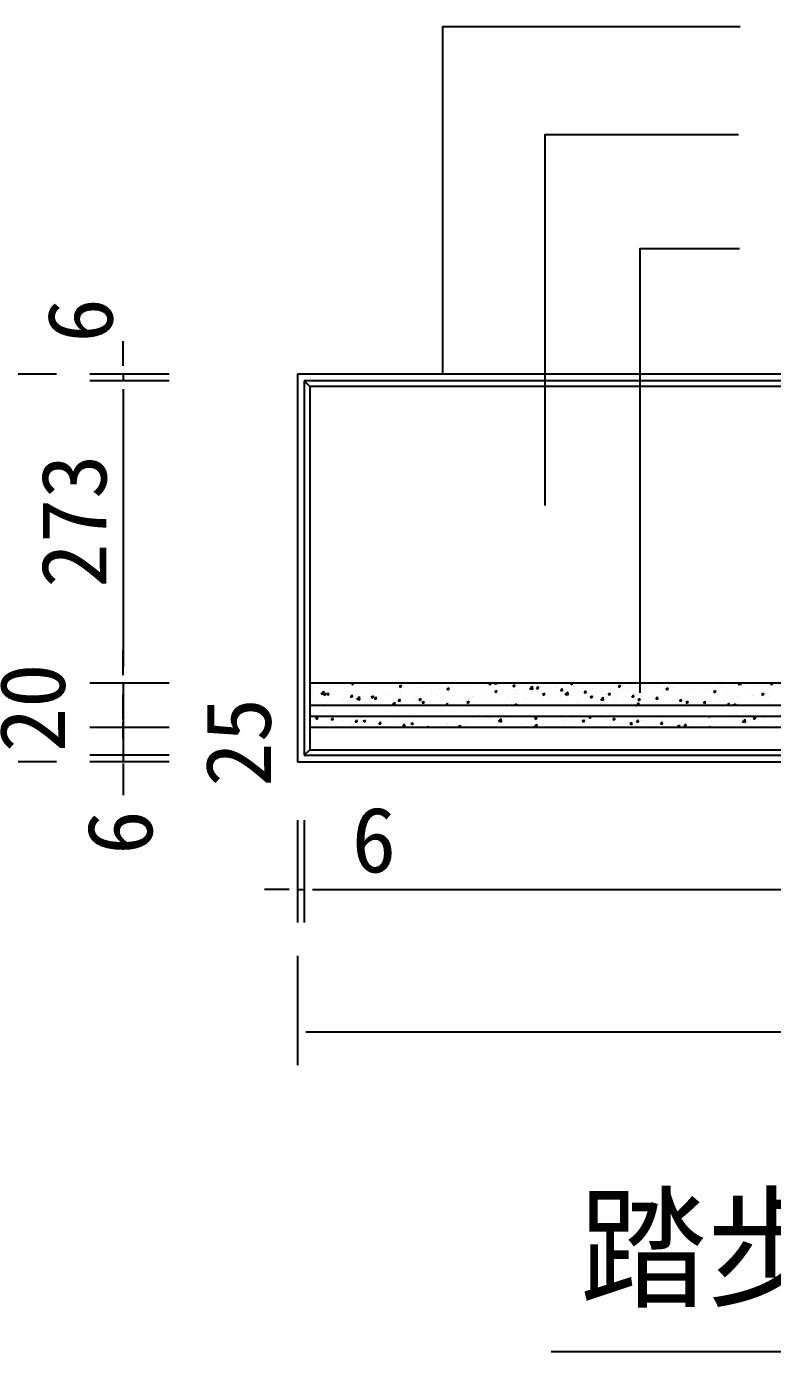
# Model space of a CAD drawing. Header units: metres. Extents: x 14945 to 17595, y 15171 to 18685.
# Drawn here: x 16643 to 16980, y 18067 to 18665 of the extents above; entities that cross this region are included whole.
import ezdxf

# ---------------------------------------------------------------- set-up
doc = ezdxf.new("R2010")
doc.units = ezdxf.units.M
for name, color, linetype in [('3', 3, 'Continuous'), ('BH', 3, 'Continuous'), ('DIM', 3, 'Continuous'), ('TEXT', 3, 'Continuous')]:
    doc.layers.add(name, color=color, linetype=linetype)

# ---------------------------------------------------------------- blocks, each defined once
blk = doc.blocks.new('_DOT')
at = {"color": 0, "linetype": 'ByBlock'}
blk.add_line((-0.5, 0), (-1, 0), dxfattribs=at)

msp = doc.modelspace()

# ---------------------------------------------------------------- linework, layer by layer
for p, q in [((16830.92, 18508.6), (16830.92, 18513.48)), ((16877.05, 18448.77), (16877.05, 18453.65)), ((16919.99, 18364.24), (16919.99, 18369.12))]:
    msp.add_line(p, q)
at = {"layer": '3'}
for p, q in [((17365.31, 18508), (16765.31, 18508)), ((16765.31, 18508), (16765.31, 18333)), ((16770.81, 18502.5), (16768.31, 18505)), ((17362.31, 18505), (16768.31, 18505)), ((16768.31, 18505), (16768.31, 18336)), ((17359.81, 18502.5), (16770.81, 18502.5)), ((16770.81, 18502.5), (16770.81, 18338.5)), ((17359.81, 18368.5), (16770.81, 18368.5)), ((17359.81, 18358.5), (16770.81, 18358.5)), ((17359.81, 18353.5), (16770.81, 18353.5)), ((17359.81, 18348.5), (16770.81, 18348.5)), ((16765.31, 18333), (17365.31, 18333)), ((16768.31, 18336), (16770.81, 18338.5)), ((16768.31, 18336), (17362.31, 18336)), ((16770.81, 18338.5), (17359.81, 18338.5))]:
    msp.add_line(p, q, dxfattribs=at)
at = {"layer": 'BH'}
for p, q in [((16771.66, 18364.3), (16771.66, 18364.3)), ((16772.09, 18365.6), (16772.09, 18365.6)), ((16772.33, 18366.46), (16772.33, 18366.46)), ((16773.04, 18363.94), (16773.04, 18363.94)), ((16776.02, 18363.8), (16777.19, 18365.02)), ((16776.02, 18363.8), (16777.35, 18363.59)), ((16776.79, 18364.43), (16776.79, 18364.43)), ((16776.99, 18363.59), (16778.04, 18363.99)), ((16776.99, 18363.59), (16777.73, 18363.09)), ((16777.36, 18363.58), (16777.19, 18365.01)), ((16777.74, 18363.08), (16778.04, 18363.99)), ((16778.44, 18363.4), (16779.17, 18364.26)), ((16778.44, 18363.4), (16779.34, 18363.32)), ((16779.35, 18363.31), (16779.17, 18364.25)), ((16780.03, 18367.52), (16780.03, 18367.52)), ((16780.1, 18365.26), (16780.1, 18365.26)), ((16780.41, 18365.8), (16780.41, 18365.8)), ((16782.47, 18365.18), (16782.47, 18365.18)), ((16787.42, 18363.48), (16787.42, 18363.48)), ((16787.6, 18368.48), (16787.6, 18368.48)), ((16788.11, 18364.92), (16788.11, 18364.92)), ((16789.16, 18367.3), (16789.16, 18367.3)), ((16789.2, 18362.45), (16789.93, 18363.32)), ((16789.59, 18368.43), (16789.78, 18368.5)), ((16789.59, 18368.43), (16790.34, 18367.93)), ((16790.11, 18362.37), (16789.93, 18363.31)), ((16790.34, 18367.92), (16790.54, 18368.5)), ((16791.95, 18366.43), (16791.95, 18366.43)), ((16795.21, 18364.61), (16795.21, 18364.61)), ((16795.7, 18366.92), (16795.7, 18366.92)), ((16796.12, 18364.58), (16796.12, 18364.58)), ((16798.54, 18362.39), (16799.59, 18362.79)), ((16799.3, 18361.88), (16799.6, 18362.79)), ((16801.38, 18367.67), (16801.38, 18367.67)), ((16802.91, 18365.67), (16802.91, 18365.67)), ((16803.64, 18363.55), (16803.64, 18363.55)), ((16804.12, 18364.24), (16804.12, 18364.24)), ((16806.91, 18363), (16806.91, 18363)), ((16810.49, 18366.63), (16810.49, 18366.63)), ((16810.67, 18363.49), (16810.67, 18363.49)), ((16811.15, 18367.23), (16812.2, 18367.63)), ((16811.15, 18367.23), (16811.89, 18366.72)), ((16811.9, 18366.72), (16812.2, 18367.62)), ((16812.13, 18363.9), (16812.13, 18363.9)), ((16812.38, 18365.05), (16812.38, 18365.05)), ((16816.35, 18364.24), (16816.35, 18364.24)), ((16818.1, 18362.76), (16818.1, 18362.76)), ((16818.28, 18367.75), (16818.28, 18367.75)), ((16820.14, 18363.57), (16820.14, 18363.57)), ((16821.13, 18366.56), (16821.13, 18366.56)), ((16825.8, 18363.81), (16825.8, 18363.81)), ((16825.82, 18365.49), (16825.82, 18365.49)), ((16828.15, 18363.23), (16828.15, 18363.23)), ((16829.57, 18365.98), (16829.57, 18365.98)), ((16829.88, 18368.06), (16829.88, 18368.06)), ((16832.7, 18366.03), (16833.75, 18366.43)), ((16832.7, 18366.03), (16833.45, 18365.52)), ((16833.38, 18364.77), (16833.38, 18364.77)), ((16833.46, 18365.52), (16833.76, 18366.42)), ((16835.26, 18366.73), (16835.26, 18366.73)), ((16836.15, 18362.89), (16836.15, 18362.89)), ((16841.17, 18365.9), (16841.17, 18365.9)), ((16842.3, 18368.5), (16842.3, 18368.5)), ((16844.73, 18367.98), (16844.73, 18367.98)), ((16848.48, 18368.47), (16848.48, 18368.47)), ((16848.87, 18366.95), (16848.87, 18366.95)), ((16850.22, 18363.3), (16850.22, 18363.3)), ((16850.31, 18368.16), (16850.31, 18368.16)), ((16851.68, 18368.09), (16852.02, 18368.5)), ((16851.68, 18368.09), (16852.57, 18368.01)), ((16852.58, 18368), (16852.49, 18368.5)), ((16854.07, 18368.48), (16854.09, 18368.5)), ((16854.07, 18368.48), (16855.41, 18368.27)), ((16854.26, 18364.82), (16855.31, 18365.23)), ((16854.26, 18364.82), (16855.01, 18364.32)), ((16855.01, 18364.31), (16855.32, 18365.22)), ((16855.41, 18368.27), (16855.39, 18368.5)), ((16855.5, 18363.61), (16855.5, 18363.61)), ((16856.26, 18362.92), (16856.26, 18362.92)), ((16856.45, 18367.91), (16856.45, 18367.91)), ((16858.32, 18367.82), (16858.32, 18367.82)), ((16859.69, 18364.55), (16859.69, 18364.55)), ((16862.43, 18367.15), (16863.16, 18368.01)), ((16862.43, 18367.15), (16863.33, 18367.07)), ((16863.34, 18367.06), (16863.16, 18368)), ((16863.45, 18365.05), (16863.45, 18365.05)), ((16864.06, 18364.05), (16864.06, 18364.05)), ((16864.25, 18365.11), (16864.25, 18365.11)), ((16866.32, 18367.48), (16866.32, 18367.48)), ((16869.13, 18365.79), (16869.13, 18365.79)), ((16870.08, 18366), (16871.25, 18367.21)), ((16870.08, 18366), (16871.41, 18365.79)), ((16871.42, 18365.78), (16871.26, 18367.21)), ((16871.76, 18365.1), (16871.76, 18365.1)), ((16873, 18366.62), (16873, 18366.62)), ((16873.19, 18366.21), (16873.92, 18367.07)), ((16873.19, 18366.21), (16874.09, 18366.13)), ((16874.1, 18366.12), (16873.92, 18367.06)), ((16874.33, 18367.15), (16874.33, 18367.15)), ((16875.82, 18363.62), (16876.87, 18364.03)), ((16875.82, 18363.62), (16876.56, 18363.12)), ((16876.57, 18363.11), (16876.87, 18364.02)), ((16876.59, 18363.32), (16876.59, 18363.32)), ((16878.6, 18367.04), (16878.6, 18367.04)), ((16879.33, 18366.06), (16879.33, 18366.06)), ((16881.75, 18368.12), (16881.75, 18368.12)), ((16882.34, 18366.81), (16882.34, 18366.81)), ((16882.36, 18367.53), (16882.36, 18367.53)), ((16883.95, 18365.27), (16884.68, 18366.13)), ((16883.95, 18365.27), (16884.85, 18365.19)), ((16884.86, 18365.18), (16884.68, 18366.12)), ((16885.34, 18364.82), (16885.34, 18364.82)), ((16886.09, 18363.51), (16887.26, 18364.73)), ((16886.09, 18363.51), (16887.42, 18363.31)), ((16887.12, 18367.19), (16887.12, 18367.19)), ((16887.18, 18368.48), (16887.18, 18368.48)), ((16887.43, 18363.3), (16887.26, 18364.72)), ((16888.04, 18368.28), (16888.04, 18368.28)), ((16888.42, 18368.46), (16888.52, 18368.5)), ((16888.42, 18368.46), (16889.17, 18367.96)), ((16889.17, 18367.95), (16889.36, 18368.5)), ((16890.34, 18366.47), (16890.34, 18366.47)), ((16893.56, 18363.61), (16893.56, 18363.61)), ((16894.09, 18366.33), (16894.09, 18366.33)), ((16894.64, 18363.25), (16894.64, 18363.25)), ((16894.71, 18364.32), (16895.43, 18365.19)), ((16894.71, 18364.32), (16895.61, 18364.25)), ((16894.83, 18368.24), (16894.83, 18368.24)), ((16895.19, 18368.15), (16895.19, 18368.15)), ((16895.62, 18364.24), (16895.44, 18365.18)), ((16897.32, 18364.11), (16897.32, 18364.11)), ((16897.37, 18362.42), (16898.42, 18362.82)), ((16898.13, 18361.91), (16898.43, 18362.82)), ((16898.35, 18366.13), (16898.35, 18366.13)), ((16902.22, 18364.21), (16902.22, 18364.21)), ((16902.84, 18367.83), (16902.84, 18367.83)), ((16903, 18364.86), (16903, 18364.86)), ((16903.2, 18367.81), (16903.2, 18367.81)), ((16905.47, 18363.38), (16906.19, 18364.25)), ((16905.47, 18363.38), (16906.37, 18363.3)), ((16906.37, 18363.3), (16906.2, 18364.24)), ((16906.36, 18365.79), (16906.36, 18365.79)), ((16909.98, 18367.26), (16911.03, 18367.66)), ((16909.98, 18367.26), (16910.72, 18366.76)), ((16910.01, 18365.33), (16910.01, 18365.33)), ((16910.73, 18366.75), (16911.04, 18367.66)), ((16911.2, 18367.47), (16911.2, 18367.47)), ((16912.47, 18366.1), (16912.47, 18366.1)), ((16914.37, 18365.45), (16914.37, 18365.45)), ((16916.23, 18366.6), (16916.23, 18366.6)), ((16916.23, 18362.44), (16916.95, 18363.3)), ((16917.13, 18362.36), (16916.96, 18363.3)), ((16917.31, 18364.08), (16917.31, 18364.08)), ((16917.71, 18366.39), (16917.71, 18366.39)), ((16919.21, 18367.13), (16919.21, 18367.13)), ((16921.91, 18367.35), (16921.91, 18367.35)), ((16922.37, 18365.12), (16922.37, 18365.12)), ((16925.29, 18367.35), (16925.29, 18367.35)), ((16926.06, 18365.58), (16926.06, 18365.58)), ((16927.22, 18366.79), (16927.22, 18366.79)), ((16927.44, 18362.68), (16927.44, 18362.68)), ((16930.38, 18364.78), (16930.38, 18364.78)), ((16931.19, 18363.17), (16931.19, 18363.17)), ((16931.53, 18366.06), (16932.58, 18366.46)), ((16931.53, 18366.06), (16932.28, 18365.56)), ((16932.29, 18365.55), (16932.59, 18366.45)), ((16932.9, 18363.48), (16932.9, 18363.48)), ((16933.08, 18368.48), (16933.08, 18368.48)), ((16934.81, 18367.08), (16934.81, 18367.08)), ((16935.23, 18366.45), (16935.23, 18366.45)), ((16936.87, 18363.92), (16936.87, 18363.92)), ((16938.39, 18364.44), (16938.39, 18364.44)), ((16940.6, 18364.54), (16940.6, 18364.54)), ((16943.23, 18366.12), (16943.23, 18366.12)), ((16946.35, 18365.17), (16946.35, 18365.17)), ((16946.4, 18364.1), (16946.4, 18364.1)), ((16948.18, 18365.5), (16948.18, 18365.5)), ((16950.1, 18365.66), (16950.1, 18365.66)), ((16951.24, 18365.78), (16951.24, 18365.78)), ((16953.09, 18364.86), (16954.14, 18365.26)), ((16953.09, 18364.86), (16953.84, 18364.35)), ((16953.84, 18364.35), (16954.15, 18365.25)), ((16954.4, 18363.76), (16954.4, 18363.76)), ((16955.78, 18366.41), (16955.78, 18366.41)), ((16955.97, 18366.62), (16955.97, 18366.62)), ((16959.25, 18365.44), (16959.25, 18365.44)), ((16960.43, 18362.64), (16960.43, 18362.64)), ((16962.41, 18363.42), (16962.41, 18363.42)), ((16963.49, 18362.69), (16963.49, 18362.69)), ((16963.67, 18367.68), (16963.67, 18367.68)), ((16964.14, 18368.19), (16964.44, 18368.5)), ((16964.14, 18368.19), (16965.48, 18367.99)), ((16965.26, 18367.66), (16965.26, 18367.66)), ((16965.48, 18367.98), (16965.42, 18368.5)), ((16967.26, 18365.1), (16967.26, 18365.1)), ((16969.01, 18368.15), (16969.01, 18368.15)), ((16969.18, 18364.14), (16969.18, 18364.14)), ((16970.42, 18363.09), (16970.42, 18363.09)), ((16970.75, 18362.98), (16970.75, 18362.98)), ((16971.06, 18363.65), (16971.06, 18363.65)), ((16974.65, 18363.66), (16975.7, 18364.06)), ((16974.65, 18363.66), (16975.39, 18363.15)), ((16975.26, 18364.76), (16975.26, 18364.76)), ((16975.4, 18363.15), (16975.71, 18364.05)), ((16977.93, 18365.64), (16977.93, 18365.64)), ((16978.43, 18362.75), (16978.43, 18362.75)), ((16978.7, 18368.08), (16979.06, 18368.5)), ((16978.7, 18368.08), (16979.6, 18368)), ((16978.85, 18364.77), (16978.85, 18364.77)), ((16979.61, 18367.99), (16979.51, 18368.5)), ((16772.14, 18361.47), (16772.14, 18361.47)), ((16772.85, 18358.51), (16772.85, 18358.51)), ((16777.39, 18359.05), (16777.39, 18359.05)), ((16778.53, 18359.26), (16778.53, 18359.26)), ((16779.85, 18362.52), (16779.85, 18362.52)), ((16786.14, 18360.55), (16786.14, 18360.55)), ((16788, 18360.51), (16788, 18360.51)), ((16789.2, 18362.45), (16790.1, 18362.38)), ((16791.76, 18361), (16791.76, 18361)), ((16792.03, 18361.32), (16793.19, 18362.53)), ((16792.03, 18361.32), (16793.36, 18361.11)), ((16793.37, 18361.1), (16793.2, 18362.53)), ((16794.89, 18362.05), (16794.89, 18362.05)), ((16795.03, 18359.62), (16795.03, 18359.62)), ((16797.44, 18361.75), (16797.44, 18361.75)), ((16798.54, 18362.39), (16799.29, 18361.89)), ((16799.96, 18361.51), (16800.69, 18362.38)), ((16799.96, 18361.51), (16800.86, 18361.43)), ((16800.87, 18361.43), (16800.69, 18362.37)), ((16802.73, 18360.67), (16802.73, 18360.67)), ((16808.03, 18358.83), (16809.2, 18360.05)), ((16808.03, 18358.83), (16809.37, 18358.63)), ((16809.38, 18358.62), (16809.21, 18360.04)), ((16810.31, 18361.63), (16810.31, 18361.63)), ((16810.72, 18360.57), (16811.44, 18361.43)), ((16810.72, 18360.57), (16811.62, 18360.49)), ((16811.63, 18360.49), (16811.45, 18361.43)), ((16820.1, 18361.19), (16821.15, 18361.59)), ((16820.1, 18361.19), (16820.85, 18360.68)), ((16820.85, 18360.68), (16821.16, 18361.58)), ((16821.48, 18359.63), (16822.2, 18360.49)), ((16821.48, 18359.63), (16822.38, 18359.55)), ((16821.87, 18359.57), (16821.87, 18359.57)), ((16822.38, 18359.55), (16822.21, 18360.49)), ((16825.62, 18358.82), (16825.62, 18358.82)), ((16825.63, 18360.07), (16825.63, 18360.07)), ((16829.26, 18359.11), (16829.26, 18359.11)), ((16831.31, 18360.81), (16831.31, 18360.81)), ((16832.24, 18358.69), (16832.96, 18359.55)), ((16832.24, 18358.69), (16833.14, 18358.61)), ((16833.14, 18358.6), (16832.97, 18359.54)), ((16833.2, 18359.78), (16833.2, 18359.78)), ((16838.01, 18360.61), (16838.01, 18360.61)), ((16840.78, 18362.06), (16840.78, 18362.06)), ((16840.99, 18360.9), (16840.99, 18360.9)), ((16841.66, 18359.99), (16842.71, 18360.39)), ((16841.66, 18359.99), (16842.4, 18359.48)), ((16842.41, 18359.48), (16842.71, 18360.38)), ((16843.63, 18358.5), (16843.72, 18358.61)), ((16843.75, 18358.5), (16843.73, 18358.6)), ((16844.16, 18362.55), (16844.16, 18362.55)), ((16844.54, 18362.56), (16844.54, 18362.56)), ((16846.76, 18362.11), (16846.76, 18362.11)), ((16848.69, 18361.96), (16848.69, 18361.96)), ((16850.35, 18358.82), (16850.35, 18358.82)), ((16852.17, 18362.21), (16852.17, 18362.21)), ((16855.75, 18358.63), (16855.75, 18358.63)), ((16859.1, 18360.32), (16859.1, 18360.32)), ((16859.5, 18359.13), (16859.5, 18359.13)), ((16860.18, 18361.87), (16860.18, 18361.87)), ((16863.21, 18358.79), (16864.26, 18359.19)), ((16863.21, 18358.79), (16863.64, 18358.5)), ((16863.87, 18359.05), (16863.87, 18359.05)), ((16864.04, 18358.5), (16864.27, 18359.18)), ((16865.18, 18359.88), (16865.18, 18359.88)), ((16867.85, 18361.82), (16867.85, 18361.82)), ((16868.18, 18361.54), (16868.18, 18361.54)), ((16871.57, 18360.11), (16871.57, 18360.11)), ((16874.66, 18361.12), (16874.66, 18361.12)), ((16876.19, 18361.2), (16876.19, 18361.2)), ((16878.41, 18361.62), (16878.41, 18361.62)), ((16879.15, 18361.07), (16879.15, 18361.07)), ((16884.09, 18362.37), (16884.09, 18362.37)), ((16884.2, 18360.86), (16884.2, 18360.86)), ((16886.94, 18362.19), (16886.94, 18362.19)), ((16891.07, 18359.57), (16891.07, 18359.57)), ((16892.21, 18360.52), (16892.21, 18360.52)), ((16897.37, 18362.42), (16898.12, 18361.92)), ((16899.06, 18358.94), (16899.06, 18358.94)), ((16899.82, 18361.08), (16899.82, 18361.08)), ((16900.21, 18360.18), (16900.21, 18360.18)), ((16902.04, 18359.22), (16902.04, 18359.22)), ((16902.1, 18361.03), (16903.27, 18362.25)), ((16902.1, 18361.03), (16903.43, 18360.82)), ((16903.44, 18360.82), (16903.27, 18362.24)), ((16908.22, 18359.84), (16908.22, 18359.84)), ((16908.53, 18360.19), (16908.53, 18360.19)), ((16908.56, 18362.58), (16908.56, 18362.58)), ((16909.83, 18360.34), (16909.83, 18360.34)), ((16912.28, 18360.68), (16912.28, 18360.68)), ((16916.23, 18362.44), (16917.13, 18362.36)), ((16916.23, 18359.51), (16916.23, 18359.51)), ((16917.53, 18361.4), (16917.53, 18361.4)), ((16917.96, 18361.43), (16917.96, 18361.43)), ((16918.11, 18358.55), (16919.27, 18359.77)), ((16918.11, 18358.55), (16918.41, 18358.5)), ((16918.93, 18361.22), (16919.98, 18361.62)), ((16918.93, 18361.22), (16919.68, 18360.72)), ((16919.43, 18358.5), (16919.28, 18359.76)), ((16919.68, 18360.71), (16919.99, 18361.62)), ((16924.23, 18359.17), (16924.23, 18359.17)), ((16925.11, 18362.36), (16925.11, 18362.36)), ((16926.99, 18361.5), (16927.71, 18362.36)), ((16926.99, 18361.5), (16927.88, 18361.42)), ((16927.89, 18361.42), (16927.72, 18362.36)), ((16932.24, 18358.83), (16932.24, 18358.83)), ((16937.75, 18360.56), (16938.47, 18361.42)), ((16937.75, 18360.56), (16938.64, 18360.48)), ((16938.65, 18360.47), (16938.48, 18361.41)), ((16940.42, 18359.54), (16940.42, 18359.54)), ((16940.49, 18360.02), (16941.54, 18360.42)), ((16940.49, 18360.02), (16941.23, 18359.52)), ((16941.24, 18359.51), (16941.55, 18360.42)), ((16942.4, 18359.25), (16942.4, 18359.25)), ((16942.94, 18359.63), (16942.94, 18359.63)), ((16946.16, 18359.74), (16946.16, 18359.74)), ((16947.99, 18360.51), (16947.99, 18360.51)), ((16948.51, 18359.62), (16949.23, 18360.48)), ((16948.51, 18359.62), (16949.4, 18359.54)), ((16949.41, 18359.53), (16949.24, 18360.47)), ((16951.68, 18361.14), (16951.68, 18361.14)), ((16951.84, 18360.49), (16951.84, 18360.49)), ((16955.78, 18361.63), (16955.78, 18361.63)), ((16959.26, 18358.68), (16959.99, 18359.54)), ((16959.26, 18358.68), (16960.16, 18358.6)), ((16960.17, 18358.59), (16960, 18359.53)), ((16961.31, 18361.74), (16961.31, 18361.74)), ((16962.05, 18358.82), (16963.1, 18359.22)), ((16962.05, 18358.82), (16962.52, 18358.5)), ((16962.86, 18358.5), (16963.1, 18359.21)), ((16964.03, 18359.34), (16964.03, 18359.34)), ((16965.07, 18362.23), (16965.07, 18362.23)), ((16970.66, 18358.5), (16970.75, 18358.6)), ((16970.77, 18358.5), (16970.75, 18358.59)), ((16970.88, 18358.65), (16970.88, 18358.65)), ((16972.77, 18360.84), (16972.77, 18360.84)), ((16978.67, 18359.78), (16978.67, 18359.78)), ((16771.78, 18351.48), (16771.78, 18351.48)), ((16773.34, 18352.71), (16774.39, 18353.12)), ((16773.34, 18352.71), (16774.08, 18352.21)), ((16774.09, 18352.2), (16774.39, 18353.11)), ((16774.58, 18353.35), (16774.58, 18353.35)), ((16779.48, 18352.54), (16779.48, 18352.54)), ((16780.53, 18352.11), (16781.25, 18352.97)), ((16780.53, 18352.11), (16781.42, 18352.03)), ((16781.43, 18352.03), (16781.26, 18352.97)), ((16785.52, 18351.6), (16785.52, 18351.6)), ((16787.06, 18353.5), (16787.06, 18353.5)), ((16791.28, 18351.17), (16792.01, 18352.03)), ((16791.28, 18351.17), (16792.18, 18351.09)), ((16792.19, 18351.09), (16792.02, 18352.03)), ((16794.27, 18353.1), (16794.27, 18353.1)), ((16794.89, 18351.51), (16795.94, 18351.91)), ((16794.89, 18351.51), (16795.64, 18351.01)), ((16795.65, 18351), (16795.95, 18351.91)), ((16799.02, 18351.17), (16799.02, 18351.17)), ((16802.04, 18350.23), (16802.77, 18351.09)), ((16802.37, 18350.69), (16802.37, 18350.69)), ((16802.77, 18351.66), (16802.77, 18351.66)), ((16802.95, 18350.15), (16802.77, 18351.09)), ((16806.61, 18351.31), (16806.61, 18351.31)), ((16808.45, 18352.41), (16808.45, 18352.41)), ((16809.94, 18351.65), (16809.94, 18351.65)), ((16815.36, 18352.81), (16815.36, 18352.81)), ((16816.45, 18350.31), (16817.5, 18350.71)), ((16817.2, 18349.8), (16817.51, 18350.71)), ((16817.73, 18352.77), (16817.73, 18352.77)), ((16836.4, 18353.21), (16836.4, 18353.21)), ((16836.65, 18350.72), (16836.65, 18350.72)), ((16840.62, 18350.92), (16840.62, 18350.92)), ((16842.33, 18351.47), (16842.33, 18351.47)), ((16844.4, 18352.87), (16844.4, 18352.87)), ((16847.33, 18352.07), (16847.33, 18352.07)), ((16848.32, 18351.97), (16848.32, 18351.97)), ((16851.27, 18353.5), (16851.36, 18353.44)), ((16851.36, 18353.44), (16851.38, 18353.5)), ((16851.8, 18352.72), (16851.8, 18352.72)), ((16852.41, 18352.53), (16852.41, 18352.53)), ((16855.56, 18353.21), (16855.56, 18353.21)), ((16855.9, 18352.93), (16855.9, 18352.93)), ((16856.06, 18351.38), (16857.23, 18352.6)), ((16856.06, 18351.38), (16857.39, 18351.18)), ((16857.4, 18351.17), (16857.24, 18352.6)), ((16860.42, 18352.19), (16860.42, 18352.19)), ((16868.42, 18351.86), (16868.42, 18351.86)), ((16872.17, 18352.75), (16873.22, 18353.15)), ((16872.17, 18352.75), (16872.91, 18352.24)), ((16872.92, 18352.24), (16873.23, 18353.14)), ((16876.43, 18351.52), (16876.43, 18351.52)), ((16878.79, 18351.08), (16878.79, 18351.08)), ((16881.28, 18353.19), (16881.28, 18353.19)), ((16884.44, 18351.18), (16884.44, 18351.18)), ((16885.67, 18351.78), (16885.67, 18351.78)), ((16886.58, 18352.21), (16886.58, 18352.21)), ((16889.28, 18352.86), (16889.28, 18352.86)), ((16889.43, 18352.28), (16889.43, 18352.28)), ((16892.45, 18350.84), (16892.45, 18350.84)), ((16893.72, 18351.54), (16894.77, 18351.95)), ((16893.72, 18351.54), (16894.47, 18351.04)), ((16894.28, 18353.26), (16894.28, 18353.26)), ((16894.48, 18351.03), (16894.78, 18351.94)), ((16895.11, 18353.02), (16895.11, 18353.02)), ((16896.79, 18353.04), (16897.18, 18353.5)), ((16896.79, 18353.04), (16897.69, 18352.96)), ((16897.29, 18352.52), (16897.29, 18352.52)), ((16897.7, 18352.96), (16897.6, 18353.5)), ((16899.2, 18352.13), (16899.2, 18352.13)), ((16905.3, 18352.18), (16905.3, 18352.18)), ((16907.55, 18352.1), (16908.27, 18352.96)), ((16907.55, 18352.1), (16908.45, 18352.02)), ((16908.46, 18352.02), (16908.28, 18352.96)), ((16913.31, 18351.84), (16913.31, 18351.84)), ((16915.28, 18350.34), (16916.33, 18350.75)), ((16916.03, 18349.83), (16916.34, 18350.74)), ((16917.16, 18351.41), (16917.16, 18351.41)), ((16918.31, 18351.16), (16919.03, 18352.02)), ((16918.31, 18351.16), (16919.21, 18351.08)), ((16919.21, 18351.07), (16919.04, 18352.01)), ((16919.55, 18350.84), (16919.55, 18350.84)), ((16920.29, 18351.84), (16920.29, 18351.84)), ((16921.31, 18351.5), (16921.31, 18351.5)), ((16923.3, 18351.34), (16923.3, 18351.34)), ((16924.74, 18352.37), (16924.74, 18352.37)), ((16928.98, 18352.09), (16928.98, 18352.09)), ((16929.04, 18353.34), (16929.04, 18353.34)), ((16929.07, 18350.22), (16929.79, 18351.08)), ((16929.32, 18351.16), (16929.32, 18351.16)), ((16929.97, 18350.13), (16929.8, 18351.07)), ((16932.53, 18353.5), (16932.53, 18353.5)), ((16937.33, 18350.83), (16937.33, 18350.83)), ((16938.45, 18353.33), (16938.45, 18353.33)), ((16950.15, 18353.5), (16950.19, 18353.48)), ((16950.2, 18353.47), (16950.21, 18353.5)), ((16950.65, 18353.5), (16951.46, 18353.37)), ((16951.46, 18353.37), (16951.45, 18353.5)), ((16952.26, 18351.09), (16952.26, 18351.09)), ((16955.42, 18351.64), (16955.42, 18351.64)), ((16961.01, 18352.59), (16961.01, 18352.59)), ((16962.85, 18351.15), (16962.85, 18351.15)), ((16963.12, 18352.7), (16963.12, 18352.7)), ((16966.13, 18351.1), (16967.3, 18352.32)), ((16966.13, 18351.1), (16967.47, 18350.89)), ((16967.47, 18350.89), (16967.31, 18352.31)), ((16971, 18352.78), (16972.05, 18353.18)), ((16971, 18352.78), (16971.75, 18352.28)), ((16971.75, 18352.27), (16972.06, 18353.17)), ((16972.33, 18352.4), (16972.33, 18352.4)), ((16976.08, 18352.89), (16976.08, 18352.89)), ((16774.2, 18349.97), (16774.2, 18349.97)), ((16776.77, 18350.1), (16776.77, 18350.1)), ((16780.11, 18348.68), (16780.11, 18348.68)), ((16782.2, 18349.63), (16782.2, 18349.63)), ((16783.86, 18349.17), (16783.86, 18349.17)), ((16786.87, 18348.5), (16786.87, 18348.5)), ((16789.55, 18349.92), (16789.55, 18349.92)), ((16790.21, 18349.29), (16790.21, 18349.29)), ((16794.67, 18349.63), (16794.67, 18349.63)), ((16797.86, 18349.81), (16797.86, 18349.81)), ((16798.22, 18348.95), (16798.22, 18348.95)), ((16802.04, 18350.23), (16802.94, 18350.15)), ((16806.23, 18348.61), (16806.23, 18348.61)), ((16812.8, 18349.29), (16813.53, 18350.15)), ((16812.8, 18349.29), (16813.7, 18349.21)), ((16813.71, 18349.2), (16813.53, 18350.14)), ((16816.45, 18350.31), (16817.2, 18349.81)), ((16823.42, 18348.98), (16823.42, 18348.98)), ((16823.69, 18348.5), (16824.28, 18349.21)), ((16824.42, 18348.5), (16824.29, 18349.2)), ((16825.25, 18348.83), (16825.25, 18348.83)), ((16829.83, 18349.06), (16829.83, 18349.06)), ((16832.83, 18349.79), (16832.83, 18349.79)), ((16832.89, 18350.23), (16832.89, 18350.23)), ((16838.01, 18349.11), (16839.06, 18349.51)), ((16838.01, 18349.11), (16838.75, 18348.61)), ((16838.58, 18350.56), (16838.58, 18350.56)), ((16838.76, 18348.6), (16839.06, 18349.51)), ((16863.51, 18349.07), (16863.51, 18349.07)), ((16866.76, 18349.29), (16866.76, 18349.29)), ((16870.52, 18349.79), (16870.52, 18349.79)), ((16871.21, 18350.12), (16871.21, 18350.12)), ((16872.07, 18348.9), (16873.24, 18350.12)), ((16872.07, 18348.9), (16873.4, 18348.69)), ((16873.41, 18348.69), (16873.24, 18350.11)), ((16876.2, 18350.53), (16876.2, 18350.53)), ((16881.7, 18349.12), (16881.7, 18349.12)), ((16890.45, 18350.62), (16890.45, 18350.62)), ((16900.45, 18350.5), (16900.45, 18350.5)), ((16901.67, 18349.23), (16901.67, 18349.23)), ((16902.79, 18348.83), (16902.79, 18348.83)), ((16904.39, 18348.85), (16904.39, 18348.85)), ((16908.46, 18350.16), (16908.46, 18350.16)), ((16909.46, 18350.35), (16909.46, 18350.35)), ((16910.07, 18349.6), (16910.07, 18349.6)), ((16911.54, 18350.33), (16911.54, 18350.33)), ((16915.28, 18350.34), (16916.03, 18349.84)), ((16916.47, 18349.83), (16916.47, 18349.83)), ((16924.48, 18349.49), (16924.48, 18349.49)), ((16929.07, 18350.22), (16929.97, 18350.14)), ((16932.35, 18348.5), (16932.35, 18348.5)), ((16932.48, 18349.15), (16932.48, 18349.15)), ((16936.84, 18349.14), (16937.89, 18349.55)), ((16936.84, 18349.14), (16937.58, 18348.64)), ((16937.59, 18348.63), (16937.9, 18349.54)), ((16939.83, 18349.28), (16940.55, 18350.14)), ((16939.83, 18349.28), (16940.72, 18349.2)), ((16940.05, 18349.56), (16940.05, 18349.56)), ((16940.49, 18348.81), (16940.49, 18348.81)), ((16940.73, 18349.19), (16940.56, 18350.13)), ((16943.51, 18349.59), (16943.51, 18349.59)), ((16943.94, 18348.66), (16943.94, 18348.66)), ((16945.34, 18350.49), (16945.34, 18350.49)), ((16947.63, 18350.52), (16947.63, 18350.52)), ((16950.72, 18348.5), (16951.31, 18349.2)), ((16951.44, 18348.5), (16951.32, 18349.19)), ((16953.34, 18350.15), (16953.34, 18350.15)), ((16953.42, 18349.91), (16953.42, 18349.91)), ((16957.17, 18350.4), (16957.17, 18350.4)), ((16961.35, 18349.81), (16961.35, 18349.81)), ((16969.36, 18349.47), (16969.36, 18349.47)), ((16970.51, 18348.67), (16970.51, 18348.67)), ((16977.36, 18349.13), (16977.36, 18349.13)), ((16978.31, 18349.79), (16978.31, 18349.79))]:
    msp.add_line(p, q, dxfattribs=at)
at = {"layer": 'DIM'}
for p, q in [((16686.56, 18515.5), (16686.56, 18523)), ((16656.56, 18508), (16606.84, 18508)), ((16707.38, 18508), (16671.56, 18508)), ((16686.56, 18508), (16686.56, 18505)), ((16686.56, 18508), (16686.56, 18505)), ((16707.38, 18505), (16671.56, 18505)), ((16686.56, 18497.5), (16686.56, 18376)), ((16686.56, 18497.5), (16686.56, 18490)), ((16686.56, 18376), (16686.56, 18383.5)), ((16707.38, 18368.5), (16671.56, 18368.5)), ((16686.56, 18368.5), (16686.56, 18348.5)), ((16686.56, 18368.5), (16686.56, 18348.5)), ((16686.56, 18356), (16686.56, 18363.5)), ((16686.56, 18343.5), (16686.56, 18351)), ((16707.38, 18348.5), (16671.56, 18348.5)), ((16686.56, 18348.5), (16686.56, 18336)), ((16686.56, 18348.5), (16686.56, 18336)), ((16686.56, 18341), (16686.56, 18333.5)), ((16656.56, 18333), (16606.84, 18333)), ((16707.38, 18336), (16671.56, 18336)), ((16707.38, 18333), (16671.56, 18333)), ((16686.56, 18336), (16686.56, 18333)), ((16686.56, 18336), (16686.56, 18333)), ((16686.56, 18328.5), (16686.56, 18321)), ((16686.56, 18325.5), (16686.56, 18318)), ((16765.31, 18306.7), (16765.31, 18260.5)), ((16768.31, 18306.7), (16768.31, 18260.5)), ((16757.81, 18275.5), (16750.31, 18275.5)), ((16765.31, 18275.5), (16768.31, 18275.5)), ((16765.31, 18275.5), (16768.31, 18275.5)), ((16775.81, 18275.5), (17354.81, 18275.5)), ((16775.81, 18275.5), (16783.31, 18275.5)), ((16765.31, 18245.5), (16765.31, 18196.16)), ((16772.81, 18211.16), (17357.81, 18211.16))]:
    msp.add_line(p, q, dxfattribs=at)
at = {"layer": 'TEXT'}
msp.add_line((16879.72, 18066.87), (17215.21, 18066.87), dxfattribs=at)
for points in [[(16830.92, 18513.48), (16830.92, 18665), (16965, 18665)], [(16877.05, 18453.65), (16877.05, 18616.18), (16964.36, 18616.18)], [(16919.99, 18369.12), (16919.99, 18564.83), (16964.83, 18564.83)]]:
    msp.add_lwpolyline(points, dxfattribs=at)

# ---------------------------------------------------------------- block references
at = {"layer": 'DIM', "xscale": 7.5, "yscale": 7.5, "zscale": 7.5}
for p, rotation in [((16686.56, 18508), 270), ((16686.56, 18505), 90), ((16686.56, 18505), 90), ((16686.56, 18368.5), 270), ((16686.56, 18368.5), 270), ((16686.56, 18348.5), 270), ((16686.56, 18336), 90), ((16686.56, 18333), 90), ((16768.31, 18275.5), 180), ((16768.31, 18275.5), 180), ((16765.31, 18211.16), 180)]:
    msp.add_blockref('_DOT', p, dxfattribs=dict(at, rotation=rotation))
msp.add_blockref('_DOT', (16765.31, 18275.5), dxfattribs=at)

# ---------------------------------------------------------------- texts
at = {"layer": '3'}
for s, p in [('6', (16681.84, 18522.3)), ('273', (16679.06, 18411.65)), ('20', (16660.31, 18337.34)), ('25', (16753.25, 18321.82)), ('6', (16699.78, 18291.1))]:
    msp.add_text(s, height=29.5, rotation=90, dxfattribs=at).set_placement(p)
msp.add_text('6', height=29.5, dxfattribs=at).set_placement((16789.74, 18283.16))
at = {"layer": 'TEXT'}
msp.add_text('踏步平面图', height=44, dxfattribs=at).set_placement((16892.63, 18091.47))

doc.saveas('drawing.dxf')
